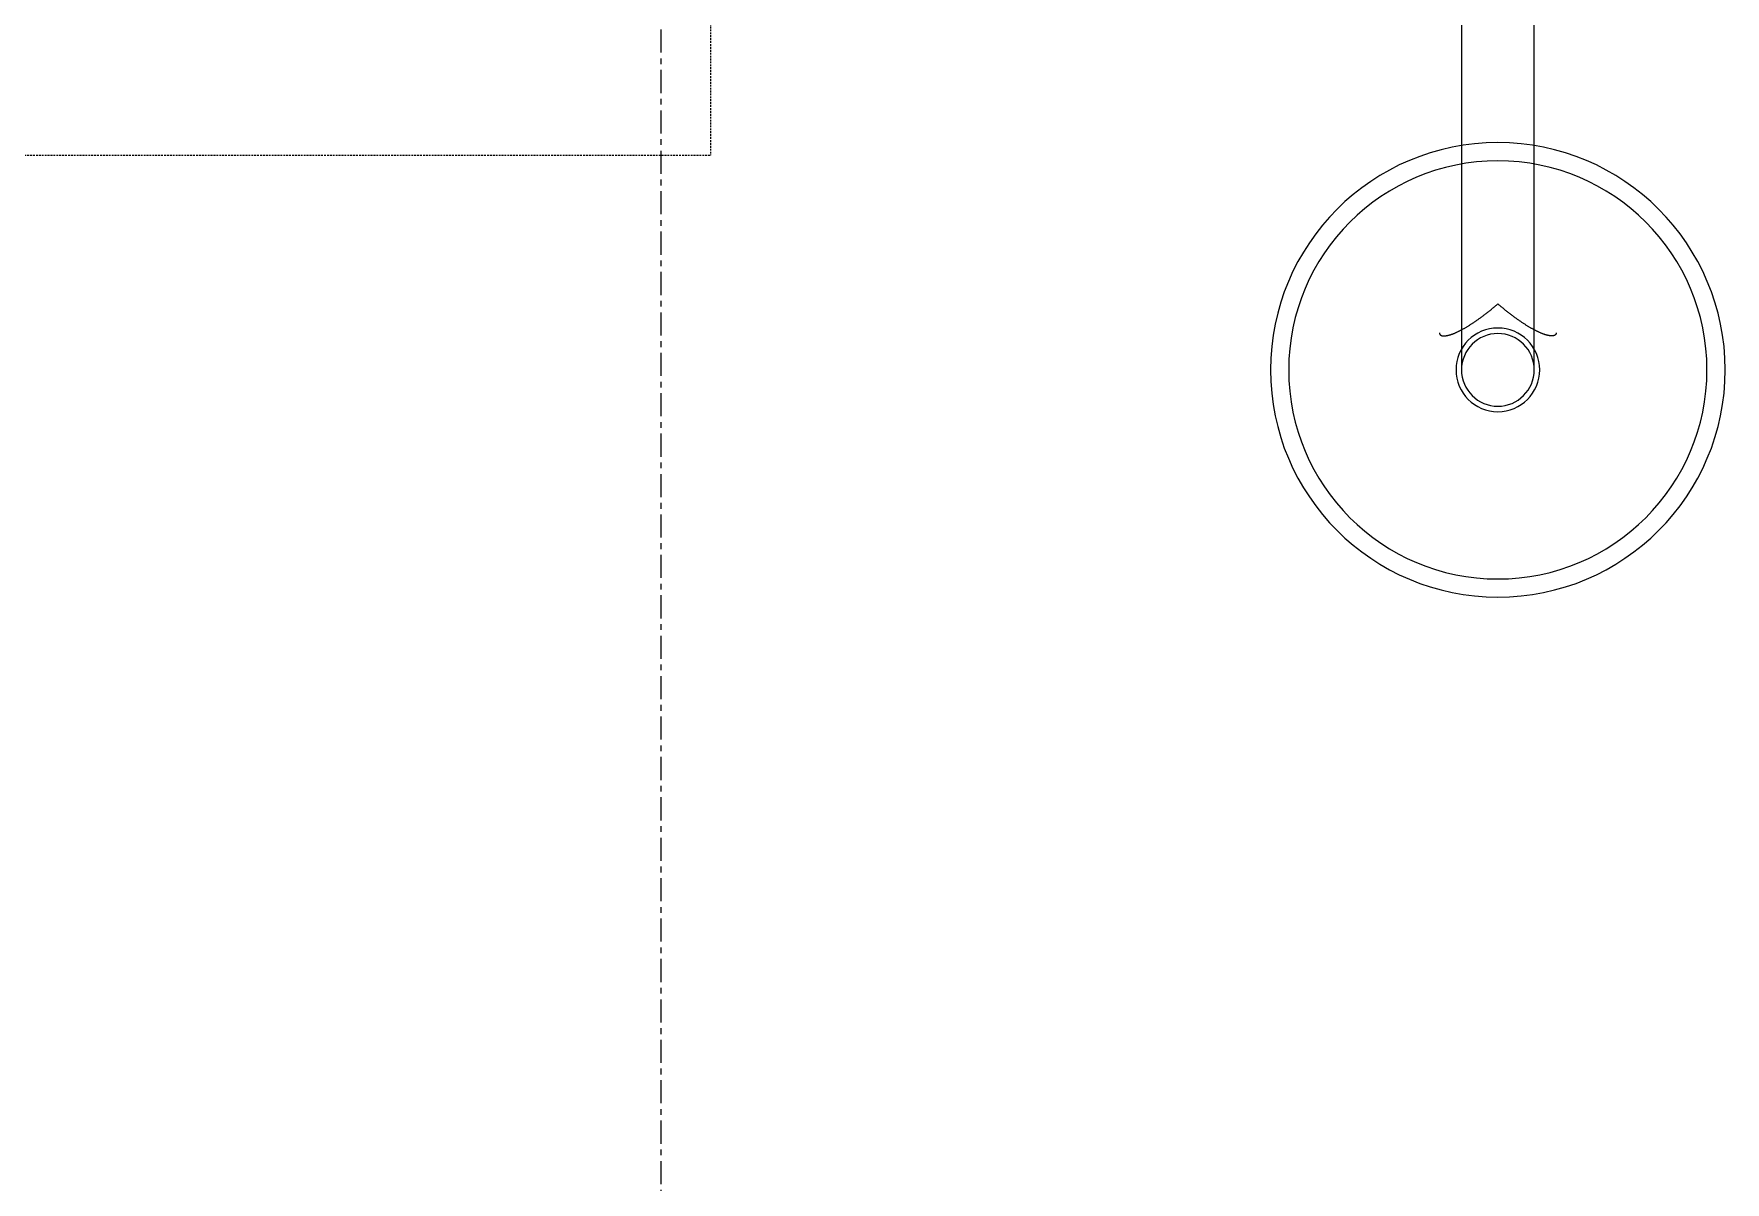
# Model space of a CAD drawing. Header units: millimetres. Extents: x -677815 to 476396, y -125373 to 39000.
# Drawn here: x 131473 to 132403, y -1357 to -725 of the extents above; entities that cross this region are included whole.
import ezdxf

# ---------------------------------------------------------------- set-up
doc = ezdxf.new("R2010")
doc.units = ezdxf.units.MM
doc.linetypes.add('Xref building Toll$0$_SBA Dash - Tight', pattern=[1.6, 1, -0.6])
doc.linetypes.add('Xref building Toll$0$Grid Line', pattern=[22.225, 12.7, -3.175, 3.175, -3.175])
for name, color, linetype, lineweight in [('AM_BOR', 4, 'Continuous', 25), ('Xref building Toll$0$A-DOOR', 31, 'Continuous', 9), ('Xref building Toll$0$P-SANR-FIXT', 6, 'Continuous', 9)]:
    doc.layers.add(name, color=color, linetype=linetype, lineweight=lineweight)
doc.layers.add('Xref building Toll$0$S-GRID', color=8, linetype='Continuous')

# ---------------------------------------------------------------- blocks, each defined once
blk = doc.blocks.new('Xref building Toll$0$Toll Grids')
at = {"layer": 'Xref building Toll$0$S-GRID', "linetype": 'Xref building Toll$0$Grid Line'}
blk.add_line((131818, -125373.32), (131818, 36031.45), dxfattribs=at)
blk = doc.blocks.new('Xref building Toll$0$_SBA ROLLER LVDoor_C Clip At Side - 3000W x 5000H-2001799-MASTER GROUND FLOOR')
at = {"layer": 'Xref building Toll$0$A-DOOR', "linetype": 'Xref building Toll$0$_SBA Dash - Tight'}
for p in [(1875, -147), (-1875, -717)]:
    blk.add_line(p, (1875, -717), dxfattribs=at)
blk = doc.blocks.new('Xref building Toll$0$FP_373-MASTER GROUND FLOOR')
at = {"layer": 'Xref building Toll$0$P-SANR-FIXT'}
blk.add_line((62.36, 497.5), (40, 497.5), dxfattribs=at)
blk = doc.blocks.new('Xref building Toll$0$FP_372-MASTER GROUND FLOOR')
at = {"layer": 'Xref building Toll$0$P-SANR-FIXT'}
blk.add_line((60, 230), (60, 765), dxfattribs=at)
blk.add_blockref('Xref building Toll$0$FP_373-MASTER GROUND FLOOR', (0, 0), dxfattribs=at)
blk = doc.blocks.new('Xref building Toll$0$FP_375-MASTER GROUND FLOOR')
at = {"layer": 'Xref building Toll$0$P-SANR-FIXT'}
blk.add_line((17.64, 497.5), (40, 497.5), dxfattribs=at)
blk = doc.blocks.new('Xref building Toll$0$FP_374-MASTER GROUND FLOOR')
at = {"layer": 'Xref building Toll$0$P-SANR-FIXT'}
blk.add_line((20, 765), (20, 230), dxfattribs=at)
blk.add_blockref('Xref building Toll$0$FP_375-MASTER GROUND FLOOR', (0, 0), dxfattribs=at)
blk = doc.blocks.new('Xref building Toll$0$FP_377-MASTER GROUND FLOOR')
at = {"layer": 'Xref building Toll$0$P-SANR-FIXT'}
for p, q in [((53.87, 809.31), (53.54, 809.1)), ((54.19, 809.52), (53.87, 809.31)), ((54.51, 809.73), (54.19, 809.52)), ((54.83, 809.94), (54.51, 809.73)), ((55.15, 810.14), (54.83, 809.94)), ((55.46, 810.34), (55.15, 810.14)), ((55.77, 810.53), (55.46, 810.34)), ((56.09, 810.73), (55.77, 810.53)), ((56.39, 810.92), (56.09, 810.73)), ((56.7, 811.1), (56.39, 810.92)), ((57.01, 811.29), (56.7, 811.1)), ((57.31, 811.47), (57.01, 811.29)), ((57.61, 811.65), (57.31, 811.47)), ((57.91, 811.82), (57.61, 811.65)), ((58.21, 811.99), (57.91, 811.82)), ((58.5, 812.16), (58.21, 811.99)), ((58.79, 812.32), (58.5, 812.16)), ((59.08, 812.49), (58.79, 812.32)), ((59.37, 812.64), (59.08, 812.49)), ((59.66, 812.8), (59.37, 812.64)), ((59.94, 812.95), (59.66, 812.8)), ((60.22, 813.1), (59.94, 812.95)), ((60.5, 813.25), (60.22, 813.1)), ((60.77, 813.39), (60.5, 813.25)), ((61.04, 813.53), (60.77, 813.39)), ((61.31, 813.66), (61.04, 813.53)), ((61.58, 813.79), (61.31, 813.66)), ((61.84, 813.92), (61.58, 813.79)), ((62.11, 814.05), (61.84, 813.92)), ((62.36, 814.17), (62.11, 814.05)), ((62.62, 814.29), (62.36, 814.17)), ((62.87, 814.4), (62.62, 814.29)), ((63.13, 814.51), (62.87, 814.4)), ((63.37, 814.62), (63.13, 814.51)), ((63.62, 814.73), (63.37, 814.62)), ((63.86, 814.83), (63.62, 814.73)), ((64.1, 814.93), (63.86, 814.83)), ((64.33, 815.02), (64.1, 814.93)), ((64.57, 815.11), (64.33, 815.02)), ((64.8, 815.2), (64.57, 815.11)), ((65.02, 815.29), (64.8, 815.2)), ((65.25, 815.37), (65.02, 815.29)), ((65.47, 815.45), (65.25, 815.37)), ((65.69, 815.52), (65.47, 815.45)), ((65.9, 815.59), (65.69, 815.52)), ((66.11, 815.66), (65.9, 815.59)), ((66.32, 815.72), (66.11, 815.66)), ((66.52, 815.78), (66.32, 815.72)), ((66.72, 815.84), (66.52, 815.78)), ((66.92, 815.9), (66.72, 815.84)), ((67.12, 815.95), (66.92, 815.9)), ((67.31, 816), (67.12, 815.95)), ((67.5, 816.04), (67.31, 816)), ((67.68, 816.08), (67.5, 816.04)), ((67.86, 816.12), (67.68, 816.08)), ((68.04, 816.15), (67.86, 816.12)), ((68.21, 816.19), (68.04, 816.15)), ((68.38, 816.21), (68.21, 816.19)), ((68.55, 816.24), (68.38, 816.21)), ((68.71, 816.26), (68.55, 816.24)), ((68.87, 816.28), (68.71, 816.26)), ((69.03, 816.29), (68.87, 816.28)), ((69.18, 816.3), (69.03, 816.29)), ((69.33, 816.31), (69.18, 816.3)), ((69.48, 816.32), (69.33, 816.31)), ((69.62, 816.32), (69.48, 816.32)), ((69.76, 816.32), (69.62, 816.32)), ((69.89, 816.32), (69.76, 816.32)), ((70.02, 816.31), (69.89, 816.32)), ((70.15, 816.3), (70.02, 816.31)), ((70.27, 816.29), (70.15, 816.3)), ((70.39, 816.27), (70.27, 816.29)), ((70.51, 816.25), (70.39, 816.27)), ((70.62, 816.23), (70.51, 816.25)), ((70.73, 816.2), (70.62, 816.23)), ((70.83, 816.17), (70.73, 816.2)), ((70.93, 816.14), (70.83, 816.17)), ((71.03, 816.11), (70.93, 816.14)), ((71.12, 816.07), (71.03, 816.11)), ((71.21, 816.03), (71.12, 816.07)), ((71.29, 815.99), (71.21, 816.03)), ((71.38, 815.95), (71.29, 815.99)), ((71.45, 815.9), (71.38, 815.95)), ((71.53, 815.85), (71.45, 815.9)), ((71.6, 815.79), (71.53, 815.85)), ((71.66, 815.74), (71.6, 815.79)), ((71.72, 815.68), (71.66, 815.74)), ((71.78, 815.62), (71.72, 815.68)), ((71.83, 815.55), (71.78, 815.62)), ((71.88, 815.49), (71.83, 815.55)), ((71.93, 815.42), (71.88, 815.49)), ((71.97, 815.34), (71.93, 815.42)), ((72.01, 815.27), (71.97, 815.34)), ((72.04, 815.19), (72.01, 815.27)), ((72.07, 815.11), (72.04, 815.19)), ((72.1, 815.03), (72.07, 815.11)), ((72.12, 814.95), (72.1, 815.03)), ((72.14, 814.86), (72.12, 814.95)), ((72.15, 814.78), (72.14, 814.86)), ((72.16, 814.68), (72.15, 814.78)), ((72.17, 814.59), (72.16, 814.68)), ((41.43, 799.96), (41.07, 799.66)), ((41.79, 800.26), (41.43, 799.96)), ((42.15, 800.56), (41.79, 800.26)), ((42.51, 800.85), (42.15, 800.56)), ((42.86, 801.14), (42.51, 800.85)), ((43.22, 801.44), (42.86, 801.14)), ((43.58, 801.73), (43.22, 801.44)), ((43.93, 802.01), (43.58, 801.73)), ((44.29, 802.3), (43.93, 802.01)), ((44.64, 802.58), (44.29, 802.3)), ((45, 802.86), (44.64, 802.58)), ((45.35, 803.14), (45, 802.86)), ((45.7, 803.42), (45.35, 803.14)), ((46.06, 803.69), (45.7, 803.42)), ((46.41, 803.96), (46.06, 803.69)), ((46.76, 804.23), (46.41, 803.96)), ((47.11, 804.5), (46.76, 804.23)), ((47.46, 804.77), (47.11, 804.5)), ((47.81, 805.03), (47.46, 804.77)), ((48.15, 805.29), (47.81, 805.03)), ((48.5, 805.55), (48.15, 805.29)), ((48.84, 805.8), (48.5, 805.55)), ((49.19, 806.06), (48.84, 805.8)), ((49.53, 806.31), (49.19, 806.06)), ((49.87, 806.55), (49.53, 806.31)), ((50.21, 806.8), (49.87, 806.55)), ((50.55, 807.04), (50.21, 806.8)), ((50.89, 807.28), (50.55, 807.04)), ((51.23, 807.52), (50.89, 807.28)), ((51.56, 807.75), (51.23, 807.52)), ((51.9, 807.98), (51.56, 807.75)), ((52.23, 808.21), (51.9, 807.98)), ((52.56, 808.44), (52.23, 808.21)), ((52.89, 808.66), (52.56, 808.44)), ((53.22, 808.88), (52.89, 808.66)), ((53.54, 809.1), (53.22, 808.88)), ((40.36, 799.05), (40, 798.74)), ((40.72, 799.36), (40.36, 799.05)), ((41.07, 799.66), (40.72, 799.36))]:
    blk.add_line(p, q, dxfattribs=at)
blk = doc.blocks.new('Xref building Toll$0$FP_376-MASTER GROUND FLOOR')
at = {"layer": 'Xref building Toll$0$P-SANR-FIXT', "flags": 128}
blk.add_lwpolyline([(60, 765), (60, 823.9), (60, 835)], dxfattribs=at)
at = {"layer": 'Xref building Toll$0$P-SANR-FIXT'}
blk.add_blockref('Xref building Toll$0$FP_377-MASTER GROUND FLOOR', (0, 0), dxfattribs=at)
blk = doc.blocks.new('Xref building Toll$0$FP_379-MASTER GROUND FLOOR')
at = {"layer": 'Xref building Toll$0$P-SANR-FIXT'}
for p, q in [((7.83, 814.59), (7.84, 814.68)), ((7.84, 814.68), (7.85, 814.78)), ((7.85, 814.78), (7.86, 814.86)), ((7.86, 814.86), (7.88, 814.95)), ((7.88, 814.95), (7.9, 815.03)), ((7.9, 815.03), (7.93, 815.11)), ((7.93, 815.11), (7.96, 815.19)), ((7.96, 815.19), (7.99, 815.27)), ((7.99, 815.27), (8.03, 815.34)), ((8.03, 815.34), (8.07, 815.42)), ((8.07, 815.42), (8.12, 815.49)), ((8.12, 815.49), (8.17, 815.55)), ((8.17, 815.55), (8.22, 815.62)), ((8.22, 815.62), (8.28, 815.68)), ((8.28, 815.68), (8.34, 815.74)), ((8.34, 815.74), (8.4, 815.79)), ((8.4, 815.79), (8.47, 815.85)), ((8.47, 815.85), (8.55, 815.9)), ((8.55, 815.9), (8.62, 815.95)), ((8.62, 815.95), (8.71, 815.99)), ((8.71, 815.99), (8.79, 816.03)), ((8.79, 816.03), (8.88, 816.07)), ((8.88, 816.07), (8.97, 816.11)), ((8.97, 816.11), (9.07, 816.14)), ((9.07, 816.14), (9.17, 816.17)), ((9.17, 816.17), (9.27, 816.2)), ((9.27, 816.2), (9.38, 816.23)), ((9.38, 816.23), (9.49, 816.25)), ((9.49, 816.25), (9.61, 816.27)), ((9.61, 816.27), (9.73, 816.29)), ((9.73, 816.29), (9.85, 816.3)), ((9.85, 816.3), (9.98, 816.31)), ((9.98, 816.31), (10.11, 816.32)), ((10.11, 816.32), (10.24, 816.32)), ((10.24, 816.32), (10.38, 816.32)), ((10.38, 816.32), (10.52, 816.32)), ((10.52, 816.32), (10.67, 816.31)), ((10.67, 816.31), (10.82, 816.3)), ((10.82, 816.3), (10.97, 816.29)), ((10.97, 816.29), (11.13, 816.28)), ((11.13, 816.28), (11.29, 816.26)), ((11.29, 816.26), (11.45, 816.24)), ((11.45, 816.24), (11.62, 816.21)), ((11.62, 816.21), (11.79, 816.19)), ((11.79, 816.19), (11.96, 816.15)), ((11.96, 816.15), (12.14, 816.12)), ((12.14, 816.12), (12.32, 816.08)), ((12.32, 816.08), (12.5, 816.04)), ((12.5, 816.04), (12.69, 816)), ((12.69, 816), (12.88, 815.95)), ((12.88, 815.95), (13.08, 815.9)), ((13.08, 815.9), (13.28, 815.84)), ((13.28, 815.84), (13.48, 815.78)), ((13.48, 815.78), (13.68, 815.72)), ((13.68, 815.72), (13.89, 815.66)), ((13.89, 815.66), (14.1, 815.59)), ((14.1, 815.59), (14.31, 815.52)), ((14.31, 815.52), (14.53, 815.45)), ((14.53, 815.45), (14.75, 815.37)), ((14.75, 815.37), (14.98, 815.29)), ((14.98, 815.29), (15.2, 815.2)), ((15.2, 815.2), (15.43, 815.11)), ((15.43, 815.11), (15.67, 815.02)), ((15.67, 815.02), (15.9, 814.93)), ((15.9, 814.93), (16.14, 814.83)), ((16.14, 814.83), (16.38, 814.73)), ((16.38, 814.73), (16.63, 814.62)), ((16.63, 814.62), (16.87, 814.51)), ((16.87, 814.51), (17.13, 814.4)), ((17.13, 814.4), (17.38, 814.29)), ((17.38, 814.29), (17.64, 814.17)), ((17.64, 814.17), (17.89, 814.05)), ((17.89, 814.05), (18.16, 813.92)), ((18.16, 813.92), (18.42, 813.79)), ((18.42, 813.79), (18.69, 813.66)), ((18.69, 813.66), (18.96, 813.53)), ((18.96, 813.53), (19.23, 813.39)), ((19.23, 813.39), (19.5, 813.25)), ((19.5, 813.25), (19.78, 813.1)), ((19.78, 813.1), (20.06, 812.95)), ((20.06, 812.95), (20.34, 812.8)), ((20.34, 812.8), (20.63, 812.64)), ((20.63, 812.64), (20.92, 812.49)), ((20.92, 812.49), (21.21, 812.32)), ((21.21, 812.32), (21.5, 812.16)), ((21.5, 812.16), (21.79, 811.99)), ((21.79, 811.99), (22.09, 811.82)), ((22.09, 811.82), (22.39, 811.65)), ((22.39, 811.65), (22.69, 811.47)), ((22.69, 811.47), (22.99, 811.29)), ((22.99, 811.29), (23.3, 811.1)), ((23.3, 811.1), (23.61, 810.92)), ((23.61, 810.92), (23.91, 810.73)), ((23.91, 810.73), (24.23, 810.53)), ((24.23, 810.53), (24.54, 810.34)), ((24.54, 810.34), (24.85, 810.14)), ((24.85, 810.14), (25.17, 809.94)), ((25.17, 809.94), (25.49, 809.73)), ((25.49, 809.73), (25.81, 809.52)), ((25.81, 809.52), (26.13, 809.31)), ((26.13, 809.31), (26.46, 809.1)), ((26.46, 809.1), (26.78, 808.88)), ((26.78, 808.88), (27.11, 808.66)), ((27.11, 808.66), (27.44, 808.44)), ((27.44, 808.44), (27.77, 808.21)), ((27.77, 808.21), (28.1, 807.98)), ((28.1, 807.98), (28.44, 807.75)), ((28.44, 807.75), (28.77, 807.52)), ((28.77, 807.52), (29.11, 807.28)), ((29.11, 807.28), (29.45, 807.04)), ((29.45, 807.04), (29.79, 806.8)), ((29.79, 806.8), (30.13, 806.55)), ((30.13, 806.55), (30.47, 806.31)), ((30.47, 806.31), (30.81, 806.06)), ((30.81, 806.06), (31.16, 805.8)), ((31.16, 805.8), (31.5, 805.55)), ((31.5, 805.55), (31.85, 805.29)), ((31.85, 805.29), (32.19, 805.03)), ((32.19, 805.03), (32.54, 804.77)), ((32.54, 804.77), (32.89, 804.5)), ((32.89, 804.5), (33.24, 804.23)), ((33.24, 804.23), (33.59, 803.96)), ((33.59, 803.96), (33.94, 803.69)), ((33.94, 803.69), (34.3, 803.42)), ((34.3, 803.42), (34.65, 803.14)), ((34.65, 803.14), (35, 802.86)), ((35, 802.86), (35.36, 802.58)), ((35.36, 802.58), (35.71, 802.3)), ((35.71, 802.3), (36.07, 802.01)), ((36.07, 802.01), (36.42, 801.73)), ((36.42, 801.73), (36.78, 801.44)), ((36.78, 801.44), (37.14, 801.14)), ((37.14, 801.14), (37.49, 800.85)), ((37.49, 800.85), (37.85, 800.56)), ((37.85, 800.56), (38.21, 800.26)), ((38.21, 800.26), (38.57, 799.96)), ((38.57, 799.96), (38.93, 799.66)), ((38.93, 799.66), (39.28, 799.36)), ((39.28, 799.36), (39.64, 799.05)), ((39.64, 799.05), (40, 798.74))]:
    blk.add_line(p, q, dxfattribs=at)
blk = doc.blocks.new('Xref building Toll$0$FP_378-MASTER GROUND FLOOR')
at = {"layer": 'Xref building Toll$0$P-SANR-FIXT', "flags": 128}
blk.add_lwpolyline([(20, 835), (20, 802.82), (20, 765)], dxfattribs=at)
at = {"layer": 'Xref building Toll$0$P-SANR-FIXT'}
blk.add_blockref('Xref building Toll$0$FP_379-MASTER GROUND FLOOR', (0, 0), dxfattribs=at)
blk = doc.blocks.new('Xref building Toll$0$Safety_Shower_amp_Eye_Wash_6042 - Existing-1652982-MASTER GROUND FLOOR')
at = {"layer": 'Xref building Toll$0$P-SANR-FIXT'}
for radius, start, end in [(125, 90, 270), (125, 90, 270), (125, 270, 90), (125, 270, 90), (115, 90, 270), (115, 90, 270), (115, 270, 90), (115, 270, 90), (23, 90, 270), (23, 90, 270), (23, 270, 90), (23, 270, 90), (20, 90, 270), (20, 90, 270), (20, 90, 270), (20, 270, 90), (20, 270, 90), (20, 270, 90)]:
    blk.add_arc((40, 835), radius, start, end, dxfattribs=at)
for name in ['Xref building Toll$0$FP_378-MASTER GROUND FLOOR', 'Xref building Toll$0$FP_376-MASTER GROUND FLOOR', 'Xref building Toll$0$FP_374-MASTER GROUND FLOOR', 'Xref building Toll$0$FP_372-MASTER GROUND FLOOR']:
    blk.add_blockref(name, (0, 0), dxfattribs=at)
blk = doc.blocks.new('Xref building Toll$0$building block 28092016')
at = {"layer": 'Xref building Toll$0$A-DOOR'}
blk.add_blockref('Xref building Toll$0$_SBA ROLLER LVDoor_C Clip At Side - 3000W x 5000H-2001799-MASTER GROUND FLOOR', (852519.64, -671574.46), dxfattribs=at)
at = {"layer": 'Xref building Toll$0$P-SANR-FIXT', "rotation": 180}
blk.add_blockref('Xref building Toll$0$Safety_Shower_amp_Eye_Wash_6042 - Existing-1652982-MASTER GROUND FLOOR', (854867.64, -671574.46), dxfattribs=at)
blk = doc.blocks.new('Xref building Toll')
for name, p in [('Xref building Toll$0$Toll Grids', (0, 0)), ('Xref building Toll$0$building block 28092016', (-722549.64, 671499.46))]:
    blk.add_blockref(name, p)

msp = doc.modelspace()

# ---------------------------------------------------------------- block references
at = {"layer": 'AM_BOR'}
msp.add_blockref('Xref building Toll', (0, 0), dxfattribs=at)

doc.saveas('drawing.dxf')
